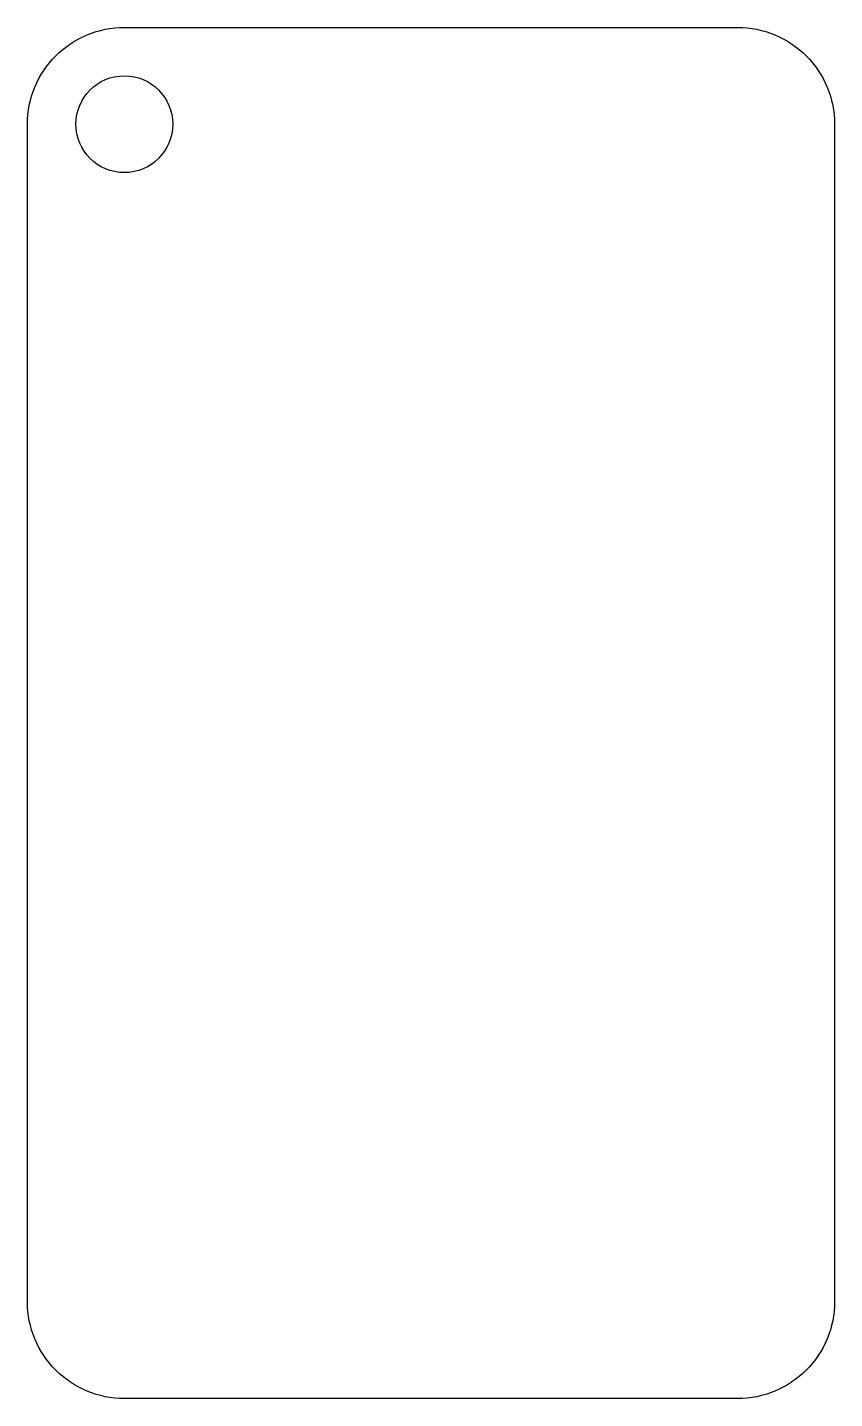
# Model space of a CAD drawing. Header units: millimetres. Extents: x -25 to 25, y -35 to 50.
import ezdxf

# ---------------------------------------------------------------- set-up
doc = ezdxf.new("R2010")
doc.units = ezdxf.units.MM
doc.layers.get('0').update_dxf_attribs({"linetype": 'CONTINUOUS'})

msp = doc.modelspace()

# ---------------------------------------------------------------- linework, layer by layer
msp.add_lwpolyline([(-19, 50), (19, 50, -0.414214), (25, 44), (25, -29, -0.414214), (19, -35), (-19, -35, -0.414214), (-25, -29), (-25, 44, -0.414214)], format="xyb", close=True)
msp.add_circle((-19, 44), 3)

doc.saveas('drawing.dxf')
